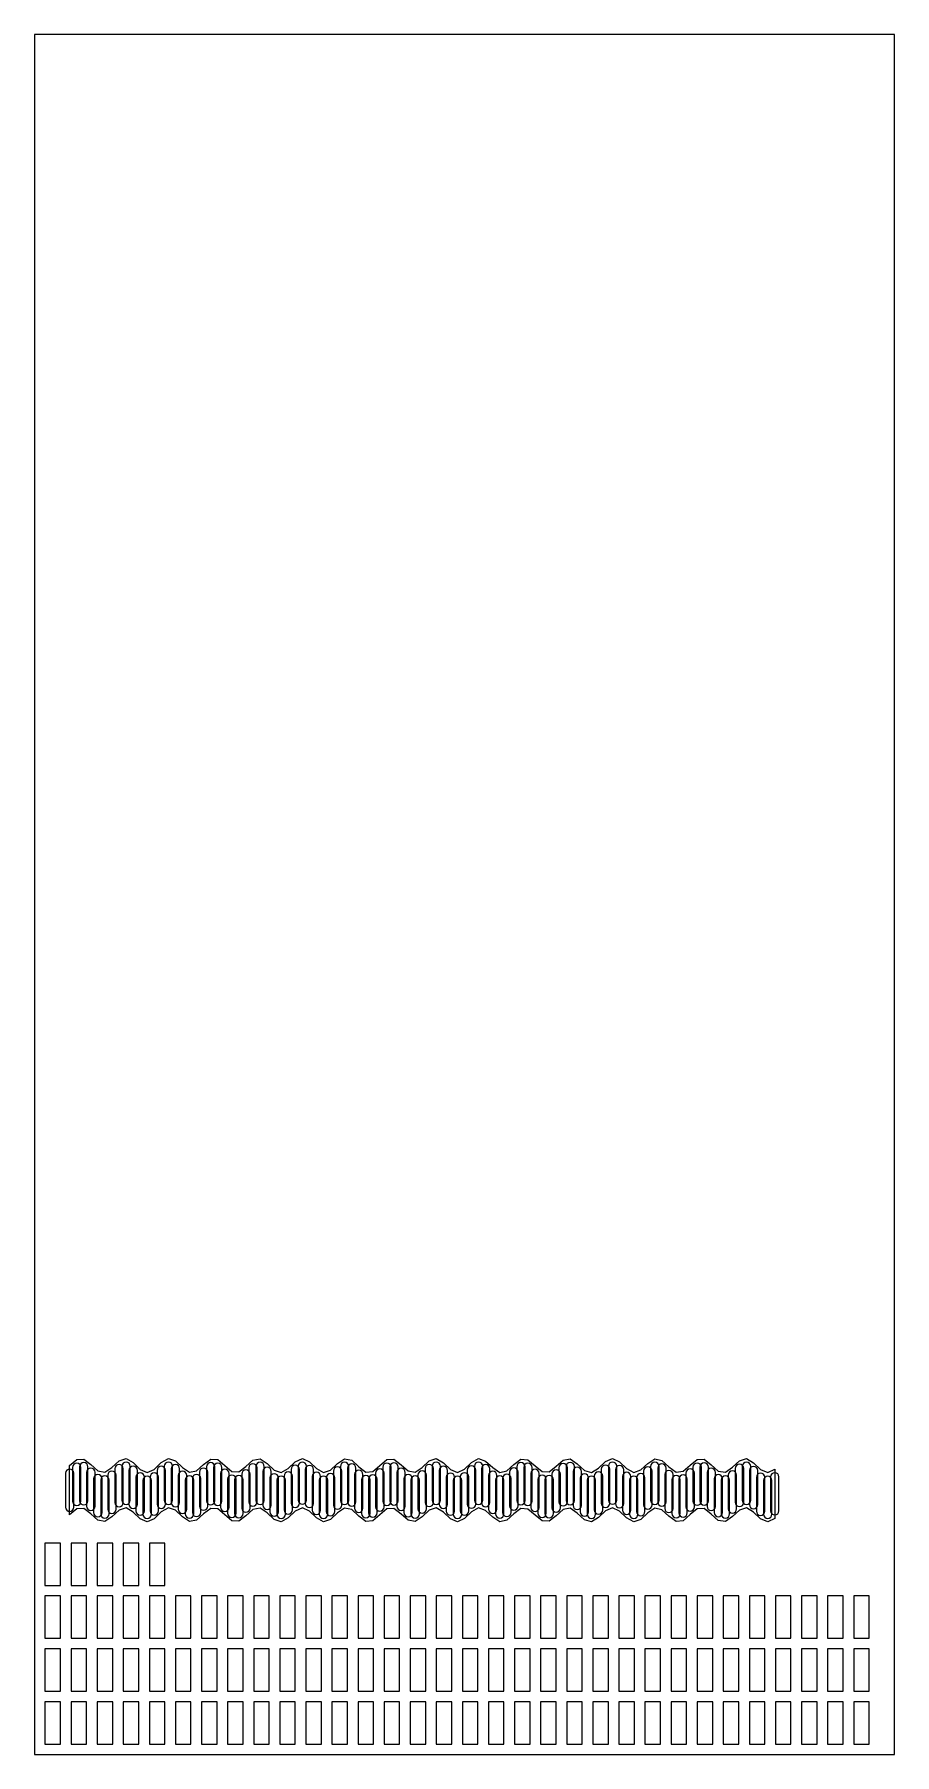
# Model space of a CAD drawing. Extents: x 0 to 1220, y 0 to 2440.
import ezdxf

# ---------------------------------------------------------------- set-up
doc = ezdxf.new("R2010")
doc.units = 0

msp = doc.modelspace()

# ---------------------------------------------------------------- linework, layer by layer
at = {"linetype": 'CONTINUOUS'}
for points in [[(0, 0), (1220, 0), (1220, 2440), (0, 2440)], [(50, 410), (60, 418.4), (70, 419.1), (80, 411.4), (90, 402.4), (100, 400.4), (110, 407.2), (120, 416.6), (130, 419.9), (140, 414.1), (150, 404.6), (160, 400), (170, 404.6), (180, 414.2), (190, 419.9), (200, 416.5), (210, 407.1), (220, 400.4), (230, 402.5), (240, 411.5), (250, 419.1), (260, 418.4), (270, 409.9), (280, 401.5), (290, 400.9), (300, 408.7), (310, 417.6), (320, 419.6), (330, 412.7), (340, 403.4), (350, 400.1), (360, 406), (370, 415.5), (380, 420), (390, 415.3), (400, 405.7), (410, 400.1), (420, 403.6), (430, 413), (440, 419.6), (450, 417.5), (460, 408.4), (470, 400.8), (480, 401.7), (490, 410.2), (500, 418.5), (510, 419), (520, 411.2), (530, 402.3), (540, 400.5), (550, 407.4), (560, 416.7), (570, 419.9), (580, 414), (590, 404.4), (600, 400), (610, 404.8), (620, 414.4), (630, 419.9), (640, 416.4), (650, 407), (660, 400.3), (670, 402.6), (680, 411.7), (690, 419.2), (700, 418.3), (710, 409.7), (720, 401.4), (730, 401), (740, 408.9), (750, 417.7), (760, 419.5), (770, 412.5), (780, 403.2), (790, 400.1), (800, 406.1), (810, 415.7), (820, 420), (830, 415.1), (840, 405.6), (850, 400.1), (860, 403.7), (870, 413.1), (880, 419.7), (890, 417.3), (900, 408.2), (910, 400.8), (920, 401.8), (930, 410.4), (940, 418.6), (950, 418.9), (960, 411.1), (970, 402.2), (980, 400.5), (990, 407.5), (1000, 416.8), (1010, 419.8), (1020, 413.8), (1030, 404.3), (1040, 400), (1050, 404.9), (1050, 334.9), (1040, 330), (1030, 334.3), (1020, 343.8), (1010, 349.8), (1000, 346.8), (990, 337.5), (980, 330.5), (970, 332.2), (960, 341.1), (950, 348.9), (940, 348.6), (930, 340.4), (920, 331.8), (910, 330.8), (900, 338.2), (890, 347.3), (880, 349.7), (870, 343.1), (860, 333.7), (850, 330.1), (840, 335.6), (830, 345.1), (820, 350), (810, 345.7), (800, 336.1), (790, 330.1), (780, 333.2), (770, 342.5), (760, 349.5), (750, 347.7), (740, 338.9), (730, 331), (720, 331.4), (710, 339.7), (700, 348.3), (690, 349.2), (680, 341.7), (670, 332.6), (660, 330.3), (650, 337), (640, 346.4), (630, 349.9), (620, 344.4), (610, 334.8), (600, 330), (590, 334.4), (580, 344), (570, 349.9), (560, 346.7), (550, 337.4), (540, 330.5), (530, 332.3), (520, 341.2), (510, 349), (500, 348.5), (490, 340.2), (480, 331.7), (470, 330.8), (460, 338.4), (450, 347.5), (440, 349.6), (430, 343), (420, 333.6), (410, 330.1), (400, 335.7), (390, 345.3), (380, 350), (370, 345.5), (360, 336), (350, 330.1), (340, 333.4), (330, 342.7), (320, 349.6), (310, 347.6), (300, 338.7), (290, 330.9), (280, 331.5), (270, 339.9), (260, 348.4), (250, 349.1), (240, 341.5), (230, 332.5), (220, 330.4), (210, 337.1), (200, 346.5), (190, 349.9), (180, 344.2), (170, 334.6), (160, 330), (150, 334.6), (140, 344.1), (130, 349.9), (120, 346.6), (110, 337.2), (100, 330.4), (90, 332.4), (80, 341.4), (70, 349.1), (60, 348.4), (50, 340)], [(27, 240), (37, 240), (37, 300), (27, 300), (15, 300), (15, 240)], [(64, 240), (74, 240), (74, 300), (64, 300), (52, 300), (52, 240)], [(101, 240), (111, 240), (111, 300), (101, 300), (89, 300), (89, 240)], [(138, 240), (148, 240), (148, 300), (138, 300), (126, 300), (126, 240)], [(175, 240), (185, 240), (185, 300), (175, 300), (163, 300), (163, 240)], [(27, 165), (37, 165), (37, 225), (27, 225), (15, 225), (15, 165)], [(64, 165), (74, 165), (74, 225), (64, 225), (52, 225), (52, 165)], [(101, 165), (111, 165), (111, 225), (101, 225), (89, 225), (89, 165)], [(138, 165), (148, 165), (148, 225), (138, 225), (126, 225), (126, 165)], [(175, 165), (185, 165), (185, 225), (175, 225), (163, 225), (163, 165)], [(212, 165), (222, 165), (222, 225), (212, 225), (200, 225), (200, 165)], [(249, 165), (259, 165), (259, 225), (249, 225), (237, 225), (237, 165)], [(286, 165), (296, 165), (296, 225), (286, 225), (274, 225), (274, 165)], [(323, 165), (333, 165), (333, 225), (323, 225), (311, 225), (311, 165)], [(360, 165), (370, 165), (370, 225), (360, 225), (348, 225), (348, 165)], [(397, 165), (407, 165), (407, 225), (397, 225), (385, 225), (385, 165)], [(434, 165), (444, 165), (444, 225), (434, 225), (422, 225), (422, 165)], [(471, 165), (481, 165), (481, 225), (471, 225), (459, 225), (459, 165)], [(508, 165), (518, 165), (518, 225), (508, 225), (496, 225), (496, 165)], [(545, 165), (555, 165), (555, 225), (545, 225), (533, 225), (533, 165)], [(582, 165), (592, 165), (592, 225), (582, 225), (570, 225), (570, 165)], [(619, 165), (629, 165), (629, 225), (619, 225), (607, 225), (607, 165)], [(656, 165), (666, 165), (666, 225), (656, 225), (644, 225), (644, 165)], [(693, 165), (703, 165), (703, 225), (693, 225), (681, 225), (681, 165)], [(730, 165), (740, 165), (740, 225), (730, 225), (718, 225), (718, 165)], [(767, 165), (777, 165), (777, 225), (767, 225), (755, 225), (755, 165)], [(804, 165), (814, 165), (814, 225), (804, 225), (792, 225), (792, 165)], [(841, 165), (851, 165), (851, 225), (841, 225), (829, 225), (829, 165)], [(878, 165), (888, 165), (888, 225), (878, 225), (866, 225), (866, 165)], [(915, 165), (925, 165), (925, 225), (915, 225), (903, 225), (903, 165)], [(952, 165), (962, 165), (962, 225), (952, 225), (940, 225), (940, 165)], [(989, 165), (999, 165), (999, 225), (989, 225), (977, 225), (977, 165)], [(1026, 165), (1036, 165), (1036, 225), (1026, 225), (1014, 225), (1014, 165)], [(1063, 165), (1073, 165), (1073, 225), (1063, 225), (1051, 225), (1051, 165)], [(1100, 165), (1110, 165), (1110, 225), (1100, 225), (1088, 225), (1088, 165)], [(1137, 165), (1147, 165), (1147, 225), (1137, 225), (1125, 225), (1125, 165)], [(1174, 165), (1184, 165), (1184, 225), (1174, 225), (1162, 225), (1162, 165)], [(27, 90), (37, 90), (37, 150), (27, 150), (15, 150), (15, 90)], [(64, 90), (74, 90), (74, 150), (64, 150), (52, 150), (52, 90)], [(101, 90), (111, 90), (111, 150), (101, 150), (89, 150), (89, 90)], [(138, 90), (148, 90), (148, 150), (138, 150), (126, 150), (126, 90)], [(175, 90), (185, 90), (185, 150), (175, 150), (163, 150), (163, 90)], [(212, 90), (222, 90), (222, 150), (212, 150), (200, 150), (200, 90)], [(249, 90), (259, 90), (259, 150), (249, 150), (237, 150), (237, 90)], [(286, 90), (296, 90), (296, 150), (286, 150), (274, 150), (274, 90)], [(323, 90), (333, 90), (333, 150), (323, 150), (311, 150), (311, 90)], [(360, 90), (370, 90), (370, 150), (360, 150), (348, 150), (348, 90)], [(397, 90), (407, 90), (407, 150), (397, 150), (385, 150), (385, 90)], [(434, 90), (444, 90), (444, 150), (434, 150), (422, 150), (422, 90)], [(471, 90), (481, 90), (481, 150), (471, 150), (459, 150), (459, 90)], [(508, 90), (518, 90), (518, 150), (508, 150), (496, 150), (496, 90)], [(545, 90), (555, 90), (555, 150), (545, 150), (533, 150), (533, 90)], [(582, 90), (592, 90), (592, 150), (582, 150), (570, 150), (570, 90)], [(619, 90), (629, 90), (629, 150), (619, 150), (607, 150), (607, 90)], [(656, 90), (666, 90), (666, 150), (656, 150), (644, 150), (644, 90)], [(693, 90), (703, 90), (703, 150), (693, 150), (681, 150), (681, 90)], [(730, 90), (740, 90), (740, 150), (730, 150), (718, 150), (718, 90)], [(767, 90), (777, 90), (777, 150), (767, 150), (755, 150), (755, 90)], [(804, 90), (814, 90), (814, 150), (804, 150), (792, 150), (792, 90)], [(841, 90), (851, 90), (851, 150), (841, 150), (829, 150), (829, 90)], [(878, 90), (888, 90), (888, 150), (878, 150), (866, 150), (866, 90)], [(915, 90), (925, 90), (925, 150), (915, 150), (903, 150), (903, 90)], [(952, 90), (962, 90), (962, 150), (952, 150), (940, 150), (940, 90)], [(989, 90), (999, 90), (999, 150), (989, 150), (977, 150), (977, 90)], [(1026, 90), (1036, 90), (1036, 150), (1026, 150), (1014, 150), (1014, 90)], [(1063, 90), (1073, 90), (1073, 150), (1063, 150), (1051, 150), (1051, 90)], [(1100, 90), (1110, 90), (1110, 150), (1100, 150), (1088, 150), (1088, 90)], [(1137, 90), (1147, 90), (1147, 150), (1137, 150), (1125, 150), (1125, 90)], [(1174, 90), (1184, 90), (1184, 150), (1174, 150), (1162, 150), (1162, 90)], [(27, 15), (37, 15), (37, 75), (27, 75), (15, 75), (15, 15)], [(64, 15), (74, 15), (74, 75), (64, 75), (52, 75), (52, 15)], [(101, 15), (111, 15), (111, 75), (101, 75), (89, 75), (89, 15)], [(138, 15), (148, 15), (148, 75), (138, 75), (126, 75), (126, 15)], [(175, 15), (185, 15), (185, 75), (175, 75), (163, 75), (163, 15)], [(212, 15), (222, 15), (222, 75), (212, 75), (200, 75), (200, 15)], [(249, 15), (259, 15), (259, 75), (249, 75), (237, 75), (237, 15)], [(286, 15), (296, 15), (296, 75), (286, 75), (274, 75), (274, 15)], [(323, 15), (333, 15), (333, 75), (323, 75), (311, 75), (311, 15)], [(360, 15), (370, 15), (370, 75), (360, 75), (348, 75), (348, 15)], [(397, 15), (407, 15), (407, 75), (397, 75), (385, 75), (385, 15)], [(434, 15), (444, 15), (444, 75), (434, 75), (422, 75), (422, 15)], [(471, 15), (481, 15), (481, 75), (471, 75), (459, 75), (459, 15)], [(508, 15), (518, 15), (518, 75), (508, 75), (496, 75), (496, 15)], [(545, 15), (555, 15), (555, 75), (545, 75), (533, 75), (533, 15)], [(582, 15), (592, 15), (592, 75), (582, 75), (570, 75), (570, 15)], [(619, 15), (629, 15), (629, 75), (619, 75), (607, 75), (607, 15)], [(656, 15), (666, 15), (666, 75), (656, 75), (644, 75), (644, 15)], [(693, 15), (703, 15), (703, 75), (693, 75), (681, 75), (681, 15)], [(730, 15), (740, 15), (740, 75), (730, 75), (718, 75), (718, 15)], [(767, 15), (777, 15), (777, 75), (767, 75), (755, 75), (755, 15)], [(804, 15), (814, 15), (814, 75), (804, 75), (792, 75), (792, 15)], [(841, 15), (851, 15), (851, 75), (841, 75), (829, 75), (829, 15)], [(878, 15), (888, 15), (888, 75), (878, 75), (866, 75), (866, 15)], [(915, 15), (925, 15), (925, 75), (915, 75), (903, 75), (903, 15)], [(952, 15), (962, 15), (962, 75), (952, 75), (940, 75), (940, 15)], [(989, 15), (999, 15), (999, 75), (989, 75), (977, 75), (977, 15)], [(1026, 15), (1036, 15), (1036, 75), (1026, 75), (1014, 75), (1014, 15)], [(1063, 15), (1073, 15), (1073, 75), (1063, 75), (1051, 75), (1051, 15)], [(1100, 15), (1110, 15), (1110, 75), (1100, 75), (1088, 75), (1088, 15)], [(1137, 15), (1147, 15), (1147, 75), (1137, 75), (1125, 75), (1125, 15)], [(1174, 15), (1184, 15), (1184, 75), (1174, 75), (1162, 75), (1162, 15)]]:
    msp.add_lwpolyline(points, close=True, dxfattribs=at)
for points in [[(136, 408.9, 1), (124, 408.9), (124, 360.9, 1), (136, 360.9)], [(196, 408.9, 1), (184, 408.9), (184, 360.9, 1), (196, 360.9)], [(386, 409, 1), (374, 409), (374, 361, 1), (386, 361)], [(576, 408.9, 1), (564, 408.9), (564, 360.9, 1), (576, 360.9)], [(636, 408.9, 1), (624, 408.9), (624, 360.9, 1), (636, 360.9)], [(826, 409, 1), (814, 409), (814, 361, 1), (826, 361)], [(1016, 408.8, 1), (1004, 408.8), (1004, 360.8, 1), (1016, 360.8)], [(56, 399, 1), (44, 399), (44, 351, 1), (56, 351)], [(66, 407.4, 1), (54, 407.4), (54, 359.4, 1), (66, 359.4)], [(76, 408.1, 1), (64, 408.1), (64, 360.1, 1), (76, 360.1)], [(86, 400.4, 1), (74, 400.4), (74, 352.4, 1), (86, 352.4)], [(96, 391.4, 1), (84, 391.4), (84, 343.4, 1), (96, 343.4)], [(106, 389.4, 1), (94, 389.4), (94, 341.4, 1), (106, 341.4)], [(116, 396.2, 1), (104, 396.2), (104, 348.2, 1), (116, 348.2)], [(126, 405.6, 1), (114, 405.6), (114, 357.6, 1), (126, 357.6)], [(146, 403.1, 1), (134, 403.1), (134, 355.1, 1), (146, 355.1)], [(156, 393.6, 1), (144, 393.6), (144, 345.6, 1), (156, 345.6)], [(166, 389, 1), (154, 389), (154, 341, 1), (166, 341)], [(176, 393.6, 1), (164, 393.6), (164, 345.6, 1), (176, 345.6)], [(186, 403.2, 1), (174, 403.2), (174, 355.2, 1), (186, 355.2)], [(206, 405.5, 1), (194, 405.5), (194, 357.5, 1), (206, 357.5)], [(216, 396.1, 1), (204, 396.1), (204, 348.1, 1), (216, 348.1)], [(226, 389.4, 1), (214, 389.4), (214, 341.4, 1), (226, 341.4)], [(236, 391.5, 1), (224, 391.5), (224, 343.5, 1), (236, 343.5)], [(246, 400.5, 1), (234, 400.5), (234, 352.5, 1), (246, 352.5)], [(256, 408.1, 1), (244, 408.1), (244, 360.1, 1), (256, 360.1)], [(266, 407.4, 1), (254, 407.4), (254, 359.4, 1), (266, 359.4)], [(276, 398.9, 1), (264, 398.9), (264, 350.9, 1), (276, 350.9)], [(286, 390.5, 1), (274, 390.5), (274, 342.5, 1), (286, 342.5)], [(296, 389.9, 1), (284, 389.9), (284, 341.9, 1), (296, 341.9)], [(306, 397.7, 1), (294, 397.7), (294, 349.7, 1), (306, 349.7)], [(316, 406.6, 1), (304, 406.6), (304, 358.6, 1), (316, 358.6)], [(326, 408.6, 1), (314, 408.6), (314, 360.6, 1), (326, 360.6)], [(336, 401.7, 1), (324, 401.7), (324, 353.7, 1), (336, 353.7)], [(346, 392.4, 1), (334, 392.4), (334, 344.4, 1), (346, 344.4)], [(356, 389.1, 1), (344, 389.1), (344, 341.1, 1), (356, 341.1)], [(366, 395, 1), (354, 395), (354, 347, 1), (366, 347)], [(376, 404.5, 1), (364, 404.5), (364, 356.5, 1), (376, 356.5)], [(396, 404.3, 1), (384, 404.3), (384, 356.3, 1), (396, 356.3)], [(406, 394.7, 1), (394, 394.7), (394, 346.7, 1), (406, 346.7)], [(416, 389.1, 1), (404, 389.1), (404, 341.1, 1), (416, 341.1)], [(426, 392.6, 1), (414, 392.6), (414, 344.6, 1), (426, 344.6)], [(436, 402, 1), (424, 402), (424, 354, 1), (436, 354)], [(446, 408.6, 1), (434, 408.6), (434, 360.6, 1), (446, 360.6)], [(456, 406.5, 1), (444, 406.5), (444, 358.5, 1), (456, 358.5)], [(466, 397.4, 1), (454, 397.4), (454, 349.4, 1), (466, 349.4)], [(476, 389.8, 1), (464, 389.8), (464, 341.8, 1), (476, 341.8)], [(486, 390.7, 1), (474, 390.7), (474, 342.7, 1), (486, 342.7)], [(496, 399.2, 1), (484, 399.2), (484, 351.2, 1), (496, 351.2)], [(506, 407.5, 1), (494, 407.5), (494, 359.5, 1), (506, 359.5)], [(516, 408, 1), (504, 408), (504, 360, 1), (516, 360)], [(526, 400.2, 1), (514, 400.2), (514, 352.2, 1), (526, 352.2)], [(536, 391.3, 1), (524, 391.3), (524, 343.3, 1), (536, 343.3)], [(546, 389.5, 1), (534, 389.5), (534, 341.5, 1), (546, 341.5)], [(556, 396.4, 1), (544, 396.4), (544, 348.4, 1), (556, 348.4)], [(566, 405.7, 1), (554, 405.7), (554, 357.7, 1), (566, 357.7)], [(586, 403, 1), (574, 403), (574, 355, 1), (586, 355)], [(596, 393.4, 1), (584, 393.4), (584, 345.4, 1), (596, 345.4)], [(606, 389, 1), (594, 389), (594, 341, 1), (606, 341)], [(616, 393.8, 1), (604, 393.8), (604, 345.8, 1), (616, 345.8)], [(626, 403.4, 1), (614, 403.4), (614, 355.4, 1), (626, 355.4)], [(646, 405.4, 1), (634, 405.4), (634, 357.4, 1), (646, 357.4)], [(656, 396, 1), (644, 396), (644, 348, 1), (656, 348)], [(666, 389.3, 1), (654, 389.3), (654, 341.3, 1), (666, 341.3)], [(676, 391.6, 1), (664, 391.6), (664, 343.6, 1), (676, 343.6)], [(686, 400.7, 1), (674, 400.7), (674, 352.7, 1), (686, 352.7)], [(696, 408.2, 1), (684, 408.2), (684, 360.2, 1), (696, 360.2)], [(706, 407.3, 1), (694, 407.3), (694, 359.3, 1), (706, 359.3)], [(716, 398.7, 1), (704, 398.7), (704, 350.7, 1), (716, 350.7)], [(726, 390.4, 1), (714, 390.4), (714, 342.4, 1), (726, 342.4)], [(736, 390, 1), (724, 390), (724, 342, 1), (736, 342)], [(746, 397.9, 1), (734, 397.9), (734, 349.9, 1), (746, 349.9)], [(756, 406.7, 1), (744, 406.7), (744, 358.7, 1), (756, 358.7)], [(766, 408.5, 1), (754, 408.5), (754, 360.5, 1), (766, 360.5)], [(776, 401.5, 1), (764, 401.5), (764, 353.5, 1), (776, 353.5)], [(786, 392.2, 1), (774, 392.2), (774, 344.2, 1), (786, 344.2)], [(796, 389.1, 1), (784, 389.1), (784, 341.1, 1), (796, 341.1)], [(806, 395.1, 1), (794, 395.1), (794, 347.1, 1), (806, 347.1)], [(816, 404.7, 1), (804, 404.7), (804, 356.7, 1), (816, 356.7)], [(836, 404.1, 1), (824, 404.1), (824, 356.1, 1), (836, 356.1)], [(846, 394.6, 1), (834, 394.6), (834, 346.6, 1), (846, 346.6)], [(856, 389.1, 1), (844, 389.1), (844, 341.1, 1), (856, 341.1)], [(866, 392.7, 1), (854, 392.7), (854, 344.7, 1), (866, 344.7)], [(876, 402.1, 1), (864, 402.1), (864, 354.1, 1), (876, 354.1)], [(886, 408.7, 1), (874, 408.7), (874, 360.7, 1), (886, 360.7)], [(896, 406.3, 1), (884, 406.3), (884, 358.3, 1), (896, 358.3)], [(906, 397.2, 1), (894, 397.2), (894, 349.2, 1), (906, 349.2)], [(916, 389.8, 1), (904, 389.8), (904, 341.8, 1), (916, 341.8)], [(926, 390.8, 1), (914, 390.8), (914, 342.8, 1), (926, 342.8)], [(936, 399.4, 1), (924, 399.4), (924, 351.4, 1), (936, 351.4)], [(946, 407.6, 1), (934, 407.6), (934, 359.6, 1), (946, 359.6)], [(956, 407.9, 1), (944, 407.9), (944, 359.9, 1), (956, 359.9)], [(966, 400.1, 1), (954, 400.1), (954, 352.1, 1), (966, 352.1)], [(976, 391.2, 1), (964, 391.2), (964, 343.2, 1), (976, 343.2)], [(986, 389.5, 1), (974, 389.5), (974, 341.5, 1), (986, 341.5)], [(996, 396.5, 1), (984, 396.5), (984, 348.5, 1), (996, 348.5)], [(1006, 405.8, 1), (994, 405.8), (994, 357.8, 1), (1006, 357.8)], [(1026, 402.8, 1), (1014, 402.8), (1014, 354.8, 1), (1026, 354.8)], [(1036, 393.3, 1), (1024, 393.3), (1024, 345.3, 1), (1036, 345.3)], [(1046, 389, 1), (1034, 389), (1034, 341, 1), (1046, 341)], [(1056, 393.9, 1), (1044, 393.9), (1044, 345.9, 1), (1056, 345.9)]]:
    msp.add_lwpolyline(points, format="xyb", close=True, dxfattribs=at)

doc.saveas('drawing.dxf')
